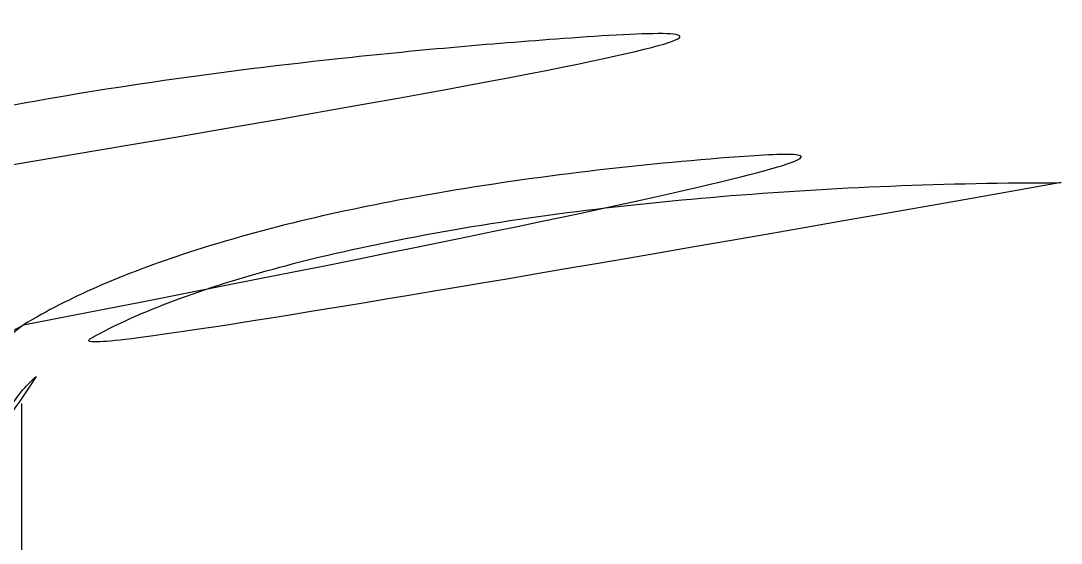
# Model space of a CAD drawing. Extents: x 16296660632 to 16296672714, y -37409619871 to -37409617455.
# Drawn here: x 16296671990.6 to 16296672002.61, y -37409617785.89 to -37409617779.86 of the extents above; entities that cross this region are included whole.
import ezdxf

# ---------------------------------------------------------------- set-up
doc = ezdxf.new("R2010")
doc.units = 0
doc.header["$LTSCALE"] = 10
doc.header["$MEASUREMENT"] = 0
doc.layers.get('0').update_dxf_attribs({"linetype": 'CONTINUOUS'})
doc.layers.add('02___PRT_ALL_AXES', color=7, linetype='CONTINUOUS')

msp = doc.modelspace()

# ---------------------------------------------------------------- linework, layer by layer
at = {"color": 7, "linetype": 'Continuous'}
for points, knots in [([(16296671987.08124, -37409617782.086472), (16296671987.129431, -37409617782.00354), (16296671987.28879, -37409617781.84095), (16296671987.61697, -37409617781.641579), (16296671988.06282, -37409617781.449257), (16296671988.88311, -37409617781.180443), (16296671990.19809, -37409617780.879051), (16296671992.091909, -37409617780.559631), (16296671994.36207, -37409617780.274818), (16296671997.90634, -37409617779.958527), (16296672000.695129, -37409617779.860733), (16296672002.611059, -37409617779.860382)], [0, 0, 0, 0, 0.018140224, 0.041988312, 0.072417514, 0.109730581, 0.205124309, 0.327143003, 0.472886363, 0.637670199, 1, 1, 1, 1]), ([(16296671990.633101, -37409617783.371643), (16296671990.900721, -37409617783.206993), (16296671991.52284, -37409617782.894974), (16296671993.067739, -37409617782.326103), (16296671995.51111, -37409617781.777557), (16296671998.885981, -37409617781.381638), (16296672001.33156, -37409617781.293427), (16296672002.610979, -37409617781.29348)], [0, 0, 0, 0, 0.076854584, 0.169599596, 0.402184859, 0.687054498, 1, 1, 1, 1]), ([(16296672002.61055, -37409617781.729462), (16296672001.29681, -37409617781.729462), (16296671998.79912, -37409617781.826683), (16296671995.812189, -37409617782.195007), (16296671993.73538, -37409617782.647957), (16296671992.492689, -37409617783.022926), (16296671991.513941, -37409617783.438721), (16296671990.978939, -37409617783.781082), (16296671990.77796, -37409617783.965843)], [0, 0, 0, 0, 0.32313324, 0.61415359, 0.738791937, 0.845638563, 0.932853223, 1, 1, 1, 1]), ([(16296671990.633101, -37409617783.371643), (16296671990.48105, -37409617783.452469), (16296671990.203819, -37409617783.615273), (16296671989.767429, -37409617783.946869), (16296671989.517099, -37409617784.256233), (16296671989.4424, -37409617784.473831)], [0, 0, 0, 0, 0.313017537, 0.581781302, 1, 1, 1, 1]), ([(16296671990.77796, -37409617783.965843), (16296671990.65588, -37409617784.078056), (16296671990.451559, -37409617784.308113), (16296671990.36055, -37409617784.610909), (16296671990.36055, -37409617784.746773)], [0, 0, 0, 0, 0.549663981, 1, 1, 1, 1])]:
    msp.add_open_spline(points, degree=3, knots=knots, dxfattribs=at)
at = {"layer": '02___PRT_ALL_AXES', "color": 7, "linetype": 'Continuous'}
msp.add_line((16296671990.61055, -37409617787.07283), (16296671990.61055, -37409617784.279037), dxfattribs=at)

doc.saveas('drawing.dxf')
